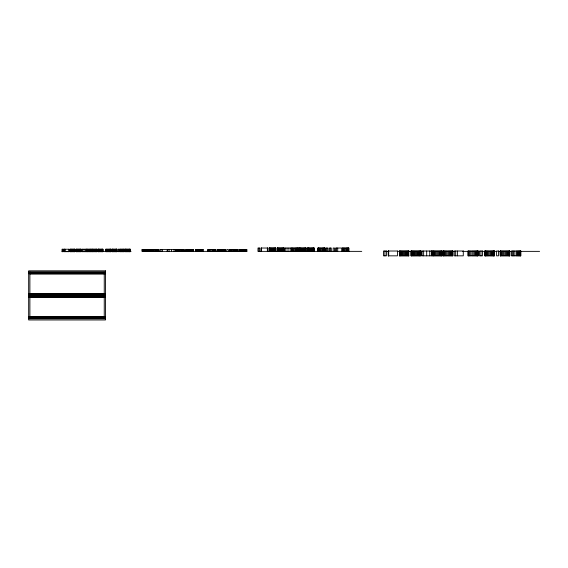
<?xml version="1.0" encoding="UTF-8"?>
<svg xmlns="http://www.w3.org/2000/svg" width="568" height="568" viewBox="0 0 568 568"><rect width="100%" height="100%" fill="white"/><g stroke="black" fill="none" stroke-linecap="round" stroke-linejoin="round"><path stroke-width="0.85" d="M28.499 293.99L28.428 295.133L28.492 293.791M28.421 272.945C28.563 271.39 28.485 274.905 28.428 273.307M28.428 318.137L28.492 317.008M28.499 296.986L28.677 296.063L28.471 296.361M28.492 295.729C28.315 295.864 28.776 296.468 28.407 296.368M105.463 318.229L105.471 317.001L105.307 317.931M105.399 317.469L105.399 317.065M105.307 296.595C105.541 298.037 105.449 294.515 105.307 296.049M105.471 293.791L105.463 295.133L105.471 293.876L105.485 294.899L105.307 294.196M105.392 273.307C105.499 274.969 105.421 271.298 105.471 272.945M105.471 296.645L105.463 295.843M28.428 296.901L28.428 296.659M28.499 318.137L28.499 317.185M28.499 318.3L28.492 317.065M105.471 273.293L105.463 273.712M105.399 272.477L105.492 273.18M28.585 294.522L28.677 294.174L28.407 294.899M28.4 317.235L28.428 317.839M28.67 294.515L28.499 294.132M29.919 273.513L104.32 273.499M28.407 273.18C28.798 272.541 28.812 273.599 28.471 273.173M105.307 272.86L105.307 273.407M242.316 251.418L243.132 251.418L242.373 251.418M269.083 248.031L275.672 248.031M298.449 248.031L291.916 248.031L291.916 251.368M306.159 248.031L299.556 248.031L299.556 251.368M307.586 251.368L307.586 248.031L314.132 248.031L314.132 251.368M324.882 248.031L324.882 251.368L324.931 248.031L317.902 248.031L317.902 251.368M64.475 249.231L69.14 249.231L69.14 251.674L64.475 251.674L64.518 249.231M74.962 249.231L70.141 249.231L70.183 251.674M98.193 249.231L102.986 249.231L102.95 251.674L98.193 251.674M110.895 249.231L105.747 249.231L105.747 251.674L110.895 251.674L110.859 249.231M116.724 249.231L111.818 249.231L111.861 251.674L116.724 251.674L116.653 249.231M142.128 249.522L149.987 249.522L149.924 251.368L149.867 249.522M150.981 249.522L158.728 249.522L158.649 251.368M176.499 251.368L176.499 249.522L184.188 249.522L184.188 251.368M195.456 249.522L195.456 251.368L195.385 249.522L203.11 249.522M229.763 249.522L237.509 249.522L237.509 251.368M239.036 249.522L246.895 249.522L246.831 251.368M408.896 251.02L399.418 251.02L399.418 255.834L408.896 255.834M442.188 251.02L432.546 251.02L432.546 255.834L442.188 255.834L442.188 251.02L442.11 255.834M452.916 251.02L443.409 251.02L443.409 255.834L452.916 255.834L452.824 251.02M500.238 251.02L509.745 251.02L509.745 255.834L500.238 255.834L500.238 251.02L500.309 255.834M62.082 251.368L131.045 251.368M246.895 251.368L142.106 251.368L142.192 249.522M361.745 251.368L257.957 251.368L258.007 248.031L260.052 248.031L260.052 251.368M386.041 251.368L388.69 251.368M397.515 251.368L399.283 251.368M408.988 251.368L411.637 251.368M420.462 251.368L422.223 251.368M431.048 251.368L432.816 251.368M442.522 251.368L444.29 251.368M452.235 251.368L454.876 251.368M462.821 251.368L468.117 251.368M477.823 251.368L479.591 251.368M482.239 251.368L485.768 251.368M493.713 251.368L496.354 251.368M498.122 251.368L500.77 251.368M509.595 251.368L511.356 251.368M520.181 251.368L539.6 251.368M70.141 251.674L74.962 251.674M91.498 251.674L86.705 251.674L86.705 249.231L91.498 249.231L91.441 251.674M92.314 251.674L97.149 251.674L97.149 249.231L92.314 249.231L92.35 251.674M125.386 251.674L130.285 251.674L130.285 249.231L125.386 249.231L125.386 251.674L125.457 249.231M28.67 272.051L105.471 272.051M29.891 272.228L104.249 272.228M29.891 272.484L104.249 272.484M29.891 272.661L104.249 272.661M29.891 272.959L104.249 272.959M29.891 273.094L104.249 273.094M29.891 273.236L104.249 273.236M29.891 273.705L104.249 273.705M29.891 273.968L104.249 273.968M29.891 293.649L104.249 293.649M29.891 293.904L104.249 293.904M29.891 294.082L104.249 294.082M29.891 294.38L104.249 294.38M29.891 294.515L104.249 294.515M29.891 294.657L104.249 294.657M29.891 294.948L104.249 294.948M29.891 295.126L104.249 295.126M29.891 295.388L104.249 295.388M29.891 295.417L104.249 295.417M29.891 295.679L104.249 295.679M29.891 295.85L104.249 295.85M29.891 296.148L104.249 296.148M29.891 296.283L104.249 296.283M29.891 296.425L104.249 296.425M29.891 296.723L104.249 296.723M29.891 296.894L104.249 296.894M29.891 297.156L104.249 297.156M29.891 316.837L104.249 316.837M29.891 317.093L104.249 317.093M29.891 317.271L104.249 317.271M29.891 317.569L104.249 317.569M29.891 317.704L104.249 317.704M29.891 317.846L104.249 317.846M29.891 318.144L104.249 318.144M29.891 318.314L104.249 318.314M29.891 318.577L104.249 318.577M28.67 318.747L105.471 318.747M242.465 251.418L242.621 251.418M28.428 272.796L28.492 273.293M28.492 273.456L28.428 272.959M28.585 272.867L28.585 273.4M28.585 294.203L28.585 294.735M28.585 296.056L28.585 296.588M28.585 317.391L28.585 317.931M28.492 317.469L28.499 317.839M520.7 251.02L520.7 255.834M520.473 251.02L520.473 255.834M520.096 251.02L520.096 255.834M519.571 251.02L519.571 255.834M518.925 251.02L518.925 255.834M518.179 251.02L518.179 255.834M517.327 251.02L517.327 255.834M516.383 251.02L516.383 255.834M514.864 251.02L514.864 255.834M513.515 251.02L513.515 255.834M512.35 251.02L512.35 255.834M509.659 251.02L509.652 255.834M509.389 251.02L509.389 255.834M509.368 251.02L509.368 255.834M508.9 251.02L508.9 255.834M508.246 251.02L508.246 255.834M507.501 251.02L507.501 255.834M506.67 251.02L506.67 255.834M505.747 251.02L505.747 255.834M504.746 251.02L504.746 255.834M503.553 251.02L503.553 255.834M502.481 251.02L502.481 255.834M501.53 251.02L501.53 255.834M500.692 251.02L500.692 255.834M500.529 251.02L500.514 255.834M494.231 251.02L494.231 255.834M494.011 251.02L494.025 255.834M493.919 251.02L493.919 255.834M493.677 251.02L493.677 255.834M493.187 251.02L493.187 255.834M492.57 251.02L492.57 255.834M491.845 251.02L491.845 255.834M491.008 251.02L491.008 255.834M490.063 251.02L490.063 255.834M488.899 251.02L488.899 255.834M487.876 251.02L487.876 255.834M486.989 251.02L486.989 255.834M486.236 251.02L486.236 255.834M485.64 251.02L485.64 255.834M485.214 251.02L485.214 255.834M485.086 251.02L485.086 255.834M484.958 251.02L484.923 255.834M480.954 251.02L480.954 255.834M478.022 251.02L478.022 255.834M477.816 251.02L477.816 255.834M477.482 251.02L477.482 255.834M477.006 251.02L477.006 255.834M476.403 251.02L476.403 255.834M475.657 251.02L475.657 255.834M474.784 251.02L474.784 255.834M473.769 251.02L473.769 255.834M472.278 251.02L472.278 255.834M470.971 251.02L470.971 255.834M469.821 251.02L469.821 255.834M468.82 251.02L468.82 255.834M468.28 251.02L468.28 255.834M457.396 251.02L457.396 255.834M455.671 251.02L455.671 255.834M452.54 251.02L452.561 255.834M452.071 251.02L452.071 255.834M451.418 251.02L451.418 255.834M450.672 251.02L450.672 255.834M449.835 251.02L449.835 255.834M448.919 251.02L448.919 255.834M447.911 251.02L447.911 255.834M446.725 251.02L446.725 255.834M445.653 251.02L445.653 255.834M444.701 251.02L444.701 255.834M443.856 251.02L443.856 255.834M443.7 251.02L443.686 255.834M443.48 251.02L443.48 255.834M441.876 251.02L441.876 255.834M441.485 251.02L441.485 255.834M440.938 251.02L440.938 255.834M440.25 251.02L440.25 255.834M439.426 251.02L439.426 255.834M438.468 251.02L438.468 255.834M437.374 251.02L437.374 255.834M436.281 251.02L436.281 255.834M435.322 251.02L435.322 255.834M434.492 251.02L434.492 255.834M433.803 251.02L433.803 255.834M433.249 251.02L433.249 255.834M432.859 251.02L432.859 255.834M432.624 251.02L432.688 255.834M431.495 251.02L431.495 255.834M429.756 251.02L429.756 255.834M426.696 251.02L426.696 255.834M423.643 251.02L423.643 255.834M421.896 251.02L421.896 255.834M420.434 251.02L420.434 255.834M420.171 251.02L420.171 255.834M419.738 251.02L419.738 255.834M419.127 251.02L419.127 255.834M418.396 251.02L418.396 255.834M417.594 251.02L417.594 255.834M416.72 251.02L416.72 255.834M415.783 251.02L415.783 255.834M414.839 251.02L414.839 255.834M413.973 251.02L413.973 255.834M413.177 251.02L413.177 255.834M412.453 251.02L412.453 255.834M411.835 251.02L411.835 255.834M411.395 251.02L411.395 255.834M411.133 251.02L411.133 255.834M408.811 251.02L408.811 255.834M408.548 251.02L408.548 255.834M408.108 251.02L408.108 255.834M407.497 251.02L407.497 255.834M406.766 251.02L406.766 255.834M405.964 251.02L405.964 255.834M405.098 251.02L405.098 255.834M404.16 251.02L404.16 255.834M403.216 251.02L403.216 255.834M402.343 251.02L402.343 255.834M401.548 251.02L401.548 255.834M400.823 251.02L400.823 255.834M400.213 251.02L400.213 255.834M399.773 251.02L399.773 255.834M399.503 251.02L399.503 255.834M388.69 251.02L388.69 255.834M388.569 251.02L388.569 255.834M388.37 251.02L388.37 255.834M384.912 251.02L384.912 255.834M348.837 251.368L348.887 248.031L342.355 248.031L342.355 251.368M348.681 248.031L348.681 251.368M348.418 248.031L348.418 251.368M348.056 248.031L348.056 251.368M347.602 248.031L347.602 251.368M347.084 248.031L347.084 251.368M346.494 248.031L346.494 251.368M345.841 248.031L345.841 251.368M344.783 248.031L344.783 251.368M343.853 248.031L343.853 251.368M343.044 248.031L343.044 251.368M342.504 248.031L342.504 251.368M341.801 251.368L341.801 248.031L335.51 248.031L335.51 251.368M337.711 248.031L337.711 251.368M336.519 248.031L336.519 251.368M334.516 251.368L334.516 248.031L333.175 248.031L333.175 251.368M331.279 251.368L331.279 248.031L329.234 248.031L329.234 251.368M330.235 248.031L330.235 251.368M327.963 251.368L327.963 248.031L325.918 248.031L325.918 251.368M326.919 248.031L326.919 251.368M324.74 248.031L324.74 251.368M324.505 248.031L324.505 251.368M324.179 248.031L324.179 251.368M323.76 248.031L323.76 251.368M323.242 248.031L323.242 251.368M322.631 248.031L322.631 251.368M321.928 248.031L321.928 251.368M320.892 248.031L320.892 251.368M319.99 248.031L319.99 251.368M319.188 248.031L319.188 251.368M318.492 248.031L318.492 251.368M318.293 248.031L318.3 251.368M318.165 248.031L318.165 251.368M318.123 248.031L318.123 251.368M314.09 248.031L314.083 251.368M313.699 248.031L313.699 251.368M313.358 248.031L313.358 251.368M312.933 248.031L312.933 251.368M312.428 248.031L312.428 251.368M311.846 248.031L311.846 251.368M311.193 248.031L311.193 251.368M310.384 248.031L310.384 251.368M309.674 248.031L309.674 251.368M309.056 248.031L309.056 251.368M308.538 248.031L308.538 251.368M308.119 248.031L308.119 251.368M307.927 248.031L307.927 251.368M307.828 248.031L307.828 251.368M307.65 248.031L307.735 251.368M306.095 248.031L306.159 251.368M305.896 248.031L305.911 251.368M305.577 248.031L305.577 251.368M305.115 248.031L305.115 251.368M304.597 248.031L304.597 251.368M304.022 248.031L304.022 251.368M303.383 248.031L303.383 251.368M302.687 248.031L302.687 251.368M301.856 248.031L301.856 251.368M301.118 248.031L301.118 251.368M300.451 248.031L300.451 251.368M299.989 248.031L299.989 251.368M299.868 248.031L299.868 251.368M299.748 248.031L299.748 251.368M299.606 248.031L299.606 251.368M298.399 248.031L298.399 251.368M298.243 248.031L298.243 251.368M297.98 248.031L297.98 251.368M297.618 248.031L297.618 251.368M297.171 248.031L297.171 251.368M296.645 248.031L296.645 251.368M296.056 248.031L296.056 251.368M295.403 248.031L295.403 251.368M294.345 248.031L294.345 251.368M293.415 248.031L293.415 251.368M292.605 248.031L292.605 251.368M292.066 248.031L292.066 251.368M291.462 251.368L291.462 248.031L284.596 248.031L284.596 251.368M291.363 248.031L291.363 251.368M290.149 248.031L290.149 251.368M288.026 248.031L288.026 251.368M285.91 248.031L285.91 251.368M284.696 248.031L284.696 251.368M283.744 251.368L283.744 248.031L277.156 248.031L277.156 251.368M283.68 248.031L283.68 251.368M283.496 248.031L283.496 251.368M283.198 248.031L283.198 251.368M282.772 248.031L282.772 251.368M282.26 248.031L282.26 251.368M281.707 248.031L281.707 251.368M281.103 248.031L281.103 251.368M280.45 248.031L280.45 251.368M279.797 248.031L279.797 251.368M279.193 248.031L279.193 251.368M278.639 248.031L278.639 251.368M278.135 248.031L278.135 251.368M277.709 248.031L277.709 251.368M277.404 248.031L277.404 251.368M277.219 248.031L277.219 251.368M275.608 248.031L275.608 251.368M275.423 248.031L275.423 251.368M275.125 248.031L275.125 251.368M274.699 248.031L274.699 251.368M274.188 248.031L274.188 251.368M273.634 248.031L273.634 251.368M273.031 248.031L273.031 251.368M272.377 248.031L272.377 251.368M271.724 248.031L271.724 251.368M271.121 248.031L271.121 251.368M270.567 248.031L270.567 251.368M270.063 248.031L270.063 251.368M269.637 248.031L269.637 251.368M269.331 248.031L269.331 251.368M269.147 248.031L269.147 251.368M267.72 251.368L267.72 248.031L261.351 248.031L261.351 251.368M267.563 251.368L267.514 248.031L267.457 251.368M267.365 248.031L267.365 251.368M261.55 248.031L261.55 251.368M261.415 248.031L261.415 251.368M259.015 248.031L259.015 251.368M246.64 249.522L246.64 251.368M246.32 249.522L246.32 251.368M245.873 249.522L245.873 251.368M245.312 249.522L245.312 251.368M244.638 249.522L244.638 251.368M243.857 249.522L243.857 251.368M242.969 249.522L242.969 251.368M242.074 249.522L242.074 251.368M241.293 249.522L241.293 251.368M240.619 249.522L240.619 251.368M240.058 249.522L240.058 251.368M239.611 249.522L239.611 251.368M239.291 249.522L239.291 251.368M239.149 249.522L239.149 251.368M239.1 249.522L239.036 251.368M237.431 249.522L237.438 251.368M236.821 249.522L236.821 251.368M236.288 249.522L236.288 251.368M235.677 249.522L235.677 251.368M235.003 249.522L235.003 251.368M234.25 249.522L234.25 251.368M233.434 249.522L233.434 251.368M232.461 249.522L232.461 251.368M231.588 249.522L231.588 251.368M230.807 249.522L230.807 251.368M230.267 249.522L230.288 251.368M230.125 249.522L230.125 251.368M229.997 249.522L229.983 251.368M229.82 249.522L229.82 251.368M228.357 251.368L228.357 249.522L226.781 249.522L226.781 251.368M225.155 251.368L225.155 249.522L217.296 249.522L217.296 251.368M225.091 249.522L225.034 251.368M224.9 249.522L224.9 251.368M224.687 249.522L224.687 251.368M224.644 249.522L224.58 251.368M224.14 249.522L224.14 251.368M223.572 249.522L223.572 251.368M222.904 249.522L222.904 251.368M222.124 249.522L222.124 251.368M221.229 249.522L221.229 251.368M220.341 249.522L220.341 251.368M219.553 249.522L219.553 251.368M218.879 249.522L218.879 251.368M218.318 249.522L218.318 251.368M217.871 249.522L217.871 251.368M217.807 249.522L217.764 251.368M217.551 249.522L217.551 251.368M217.409 249.522L217.359 251.368M215.812 251.368L215.812 249.522L207.561 249.522L207.561 251.368M215.755 249.522L215.755 251.368M215.591 249.522L215.591 251.368M215.315 249.522L215.315 251.368M214.931 249.522L214.931 251.368M214.434 249.522L214.434 251.368M213.831 249.522L213.831 251.368M213.114 249.522L213.114 251.368M212.29 249.522L212.29 251.368M211.069 249.522L211.069 251.368M210.011 249.522L210.011 251.368M209.074 249.522L209.074 251.368M208.257 249.522L208.257 251.368M203.039 249.522L203.11 251.368M202.826 249.522L202.826 251.368M202.471 249.522L202.471 251.368M201.974 249.522L201.974 251.368M201.377 249.522L201.377 251.368M200.724 249.522L200.724 251.368M200.014 249.522L200.014 251.368M199.247 249.522L199.247 251.368M198.481 249.522L198.481 251.368M197.77 249.522L197.77 251.368M197.124 249.522L197.124 251.368M196.535 249.522L196.535 251.368M196.031 249.522L196.031 251.368M195.676 249.522L195.669 251.368M193.56 251.368L193.631 249.522L185.906 249.522L185.906 251.368M193.347 249.522L193.347 251.368M192.992 249.522L192.992 251.368M192.495 249.522L192.495 251.368M191.899 249.522L191.899 251.368M191.246 249.522L191.246 251.368M190.536 249.522L190.536 251.368M189.769 249.522L189.769 251.368M189.002 249.522L189.002 251.368M188.292 249.522L188.292 251.368M187.646 249.522L187.646 251.368M187.057 249.522L187.057 251.368M186.552 249.522L186.552 251.368M186.197 249.522L186.197 251.368M185.977 249.522L185.977 251.368M183.954 249.522L183.961 251.368M183.677 249.522L183.677 251.368M183.279 249.522L183.279 251.368M182.775 249.522L182.775 251.368M182.186 249.522L182.186 251.368M181.504 249.522L181.504 251.368M180.731 249.522L180.731 251.368M179.786 249.522L179.786 251.368M178.948 249.522L178.948 251.368M178.231 249.522L178.231 251.368M177.614 249.522L177.614 251.368M177.131 249.522L177.131 251.368M176.897 249.522L176.897 251.368M176.783 249.522L176.783 251.368M176.676 249.522L176.676 251.368M176.549 249.522L176.57 251.368M175.604 251.368L175.604 249.522L167.553 249.522L167.553 251.368M175.498 249.522L175.498 251.368M174.071 249.522L174.071 251.368M171.579 249.522L171.579 251.368M169.087 249.522L169.087 251.368M167.666 249.522L167.666 251.368M167.177 251.368L167.177 249.522L159.8 249.522L159.8 251.368M162.377 249.522L162.377 251.368M160.978 249.522L160.978 251.368M158.444 249.522L158.422 251.368M158.046 249.522L158.046 251.368M157.506 249.522L157.506 251.368M156.903 249.522L156.903 251.368M156.221 249.522L156.221 251.368M155.469 249.522L155.469 251.368M154.652 249.522L154.652 251.368M153.679 249.522L153.679 251.368M152.806 249.522L152.806 251.368M152.032 249.522L152.032 251.368M151.351 249.522L151.351 251.368M151.209 249.522L151.216 251.368M151.038 249.522L151.038 251.368M149.732 249.522L149.732 251.368M149.412 249.522L149.412 251.368M148.965 249.522L148.965 251.368M148.404 249.522L148.404 251.368M147.73 249.522L147.73 251.368M146.949 249.522L146.949 251.368M146.061 249.522L146.061 251.368M145.167 249.522L145.167 251.368M144.386 249.522L144.386 251.368M143.711 249.522L143.711 251.368M143.15 249.522L143.15 251.368M142.703 249.522L142.703 251.368M142.383 249.522L142.383 251.368M142.241 249.522L142.241 251.368M130.129 249.231L130.214 251.674M129.923 249.231L129.973 251.674M129.831 249.231L129.831 251.674M129.653 249.231L129.653 251.674M129.305 249.231L129.305 251.674M128.879 249.231L128.879 251.674M128.396 249.231L128.396 251.674M127.835 249.231L127.835 251.674M127.282 249.231L127.282 251.674M126.792 249.231L126.792 251.674M126.373 249.231L126.373 251.674M126.018 249.231L126.018 251.674M125.748 249.231L125.748 251.674L125.677 249.231M125.542 249.231L125.542 251.674M124.25 249.231L124.243 251.674M124.001 249.231L124.001 251.674M123.668 249.231L123.668 251.674M123.291 249.231L123.291 251.674M122.865 249.231L122.865 251.674M122.397 249.231L122.397 251.674M121.886 249.231L121.886 251.674M121.282 249.231L121.282 251.674M120.736 249.231L120.736 251.674M120.253 249.231L120.253 251.674M119.912 249.231L119.926 251.674M119.742 249.231L119.827 251.674M116.568 249.231L116.568 251.674M116.404 249.231L116.433 251.674M116.369 249.231L116.355 251.674M116.27 249.231L116.206 251.674M116.092 249.231L116.092 251.674M115.737 249.231L115.737 251.674M115.318 249.231L115.318 251.674M114.828 249.231L114.828 251.674M114.274 249.231L114.274 251.674M113.721 249.231L113.721 251.674M113.231 249.231L113.231 251.674M112.812 249.231L112.812 251.674M112.457 249.231L112.457 251.674M112.18 249.231L112.173 251.674L112.109 249.231M111.981 249.231L111.981 251.674M110.753 249.231L110.753 251.674M110.348 249.231L110.348 251.674M110.036 249.231L110.036 251.674M109.659 249.231L109.659 251.674M109.212 249.231L109.212 251.674M108.701 249.231L108.701 251.674M107.934 249.231L107.934 251.674M107.274 249.231L107.274 251.674M106.692 249.231L106.692 251.674M106.181 249.231L106.181 251.674M105.904 249.231L105.904 251.674M104.249 272.051L104.249 318.747M102.843 249.231L102.794 251.674M102.666 249.231L102.652 251.674M102.417 249.231L102.417 251.674M102.112 249.231L102.112 251.674M101.743 249.231L101.743 251.674M101.317 249.231L101.317 251.674M100.834 249.231L100.834 251.674M100.245 249.231L100.245 251.674M99.719 249.231L99.719 251.674M99.272 249.231L99.272 251.674M98.889 249.231L98.889 251.674M98.583 249.231L98.583 251.674M98.442 249.231L98.442 251.674M98.299 249.231L98.363 251.674M98.221 249.231L98.236 251.674M97.1 249.231L97.1 251.674M96.965 249.231L96.958 251.674M96.716 249.231L96.716 251.674M96.382 249.231L96.382 251.674M96.006 249.231L96.006 251.674M95.58 249.231L95.58 251.674M95.112 249.231L95.112 251.674M94.6 249.231L94.6 251.674M93.997 249.231L93.997 251.674M93.45 249.231L93.45 251.674M92.967 249.231L92.967 251.674M92.641 249.231L92.627 251.674M92.541 249.231L92.541 251.674M92.456 249.231L92.449 251.674M91.341 249.231L91.341 251.674M91.235 249.231L91.228 251.674M91.15 249.231L91.15 251.674M90.88 249.231L90.88 251.674M90.525 249.231L90.525 251.674M90.106 249.231L90.106 251.674M89.623 249.231L89.623 251.674M89.069 249.231L89.069 251.674M88.359 249.231L88.359 251.674M87.749 249.231L87.749 251.674M87.202 249.231L87.202 251.674M87.039 249.231L87.039 251.674M86.457 249.231L86.457 251.674M85.569 249.231L85.569 251.674M84.014 249.231L84.014 251.674M82.459 249.231L82.459 251.674M80.692 249.231L80.699 251.674M80.471 249.231L80.471 251.674M80.159 249.231L80.159 251.674M79.79 249.231L79.79 251.674M79.385 249.231L79.385 251.674M78.938 249.231L78.938 251.674M78.462 249.231L78.462 251.674M77.986 249.231L77.986 251.674M77.539 249.231L77.539 251.674M77.134 249.231L77.134 251.674M76.765 249.231L76.765 251.674M76.453 249.231L76.453 251.674M76.233 249.231L76.233 251.674M74.912 249.231L74.919 251.674M74.784 249.231L74.784 251.674M74.557 249.231L74.557 251.674M74.252 249.231L74.252 251.674M73.875 249.231L73.875 251.674M73.471 249.231L73.471 251.674M73.023 249.231L73.023 251.674M72.548 249.231L72.548 251.674M72.072 249.231L72.072 251.674M71.625 249.231L71.625 251.674M71.22 249.231L71.22 251.674M70.858 249.231L70.858 251.674M70.538 249.231L70.538 251.674M70.318 249.231L70.318 251.674M69.019 249.231L69.019 251.674M64.986 249.231L64.986 251.674M64.78 249.231L64.78 251.674M64.681 249.231L64.624 251.674M62.764 249.231L62.764 251.674M29.891 272.051L29.891 318.747M63.524 249.231L62.026 249.231L62.026 251.674L63.524 251.674L63.524 249.231M80.876 249.231L76.048 249.231L76.048 251.674L80.876 251.674L80.826 249.231M86.528 249.231L81.501 249.231L81.501 251.674L86.528 251.674L86.528 249.231M118.719 249.231L117.739 249.231L117.739 251.674L118.719 251.674L118.719 249.231M124.435 249.231L119.599 249.231L119.635 251.674L124.435 251.674L124.385 249.231M386.41 251.02L383.464 251.02L383.464 255.834L386.41 255.834L386.41 251.02M397.444 251.02L388.278 251.02L388.278 255.834L397.444 255.834L397.444 251.02M420.519 251.02L411.04 251.02L411.04 255.834L420.519 255.834L420.519 251.02M431.637 251.02L421.754 251.02L421.754 255.834L431.637 255.834L431.637 251.02M463.282 251.02L454.222 251.02L454.222 255.834L463.282 255.834L463.282 251.02M478.086 251.02L467.968 251.02L467.968 255.834L478.086 255.834L478.086 251.02M482.452 251.02L479.506 251.02L479.506 255.834L482.452 255.834L482.452 251.02M494.302 251.02L484.873 251.02L484.873 255.834L494.302 255.834L494.302 251.02M498.519 251.02L496.588 251.02L496.588 255.834L498.519 255.834L498.519 251.02M520.771 251.02L511.363 251.02L511.363 255.834L520.771 255.834L520.771 251.02M105.471 270.829L28.67 270.829L28.67 319.969L105.471 319.969L105.471 270.829M313.941 251.368L313.934 248.031L313.87 251.368M237.218 251.368L237.218 249.522L237.204 251.368M110.618 251.674L110.618 249.231L110.582 251.674"/></g></svg>
